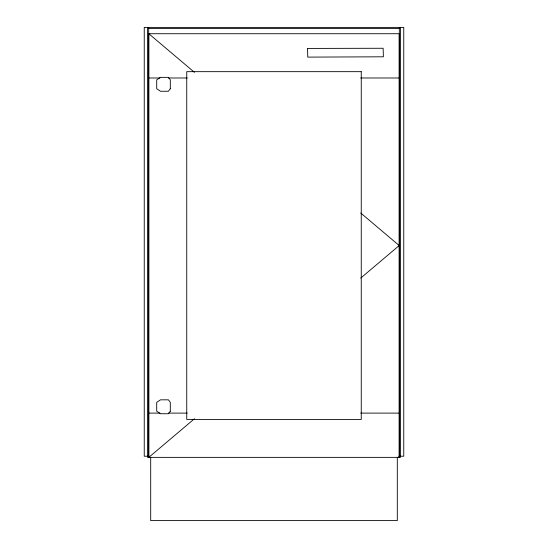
<?xml version="1.0" encoding="UTF-8"?>
<svg xmlns="http://www.w3.org/2000/svg" width="548" height="548" viewBox="0 0 548 548"><rect width="100%" height="100%" fill="white"/><g stroke="black" fill="none" stroke-linecap="round" stroke-linejoin="round"><path stroke-width="0.82" d="M194.451 418.754L148.803 457.368L148.803 33.723L399.197 33.723L399.197 457.368M360.728 278.089L399.197 245.545L360.728 213.001M148.679 28.537L399.321 28.537M148.803 77.987L159.913 77.987M168.38 77.987L187.258 77.987M360.742 77.987L399.197 77.987M148.803 413.11L159.913 413.11M168.38 413.11L187.258 413.11M360.742 413.11L399.197 413.11M149.371 456.231L144.247 456.231L144.247 27.4L403.753 27.4L403.753 456.231L398.629 456.231M148.803 33.723L194.451 72.336M400.465 27.4L400.465 457.368L147.535 457.368L147.535 27.4M399.321 27.4L399.321 457.368M397.3 457.368L397.3 520.6L150.7 520.6L150.7 457.368M148.679 27.4L148.679 457.368M307.544 48.423L307.771 57.115L383.388 56.8L383.127 48.265L307.544 48.423M170.305 88.735L168.407 91.263L160.502 91.263L156.707 88.735L156.707 79.885L160.502 77.35L168.407 77.35L170.305 79.885L170.305 88.735M170.305 411.212L168.407 413.74L160.502 413.74L156.707 411.212L156.707 402.355L160.502 399.828L168.407 399.828L170.305 402.355L170.305 411.212M361.255 71.665L186.745 71.665L186.745 419.432L361.255 419.432L361.255 71.665"/></g></svg>
